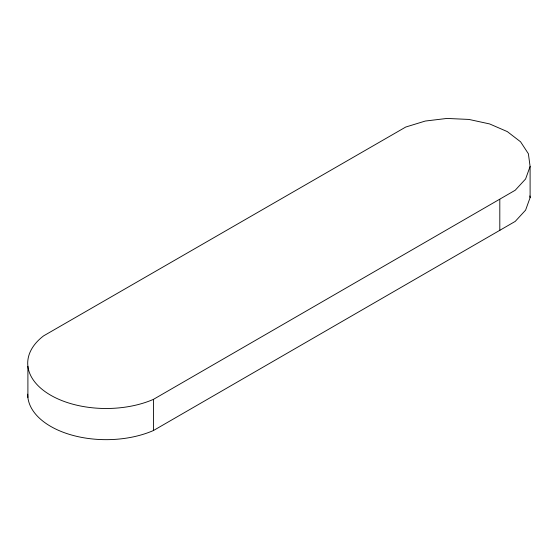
<?xml version="1.0" encoding="UTF-8"?>
<svg xmlns="http://www.w3.org/2000/svg" width="558" height="558" viewBox="0 0 558 558"><rect width="100%" height="100%" fill="white"/><g stroke="black" fill="none" stroke-linecap="round" stroke-linejoin="round"><path stroke-width="0.84" d="M530.1 166.472L525.594 178.972L515.222 190.236L153.471 399.347A78.469 45.303 0 0 1 50.694 395.224A78.469 45.303 0 0 1 43.566 335.888L405.75 127.036L425.266 121.051L446.909 118.442L468.95 119.433L489.631 123.939L507.313 131.604L520.579 141.809L528.384 153.75L530.1 166.472L530.1 197.644L525.594 210.136L515.222 221.407L153.471 430.511A78.469 45.303 0 0 1 71.068 434.877A78.469 45.303 0 0 1 27.712 394.178M529.87 195.942L530.1 197.644M499.808 199.387L499.808 230.552M153.471 399.347L153.471 430.511M27.9 366.327L27.9 397.498"/></g></svg>
